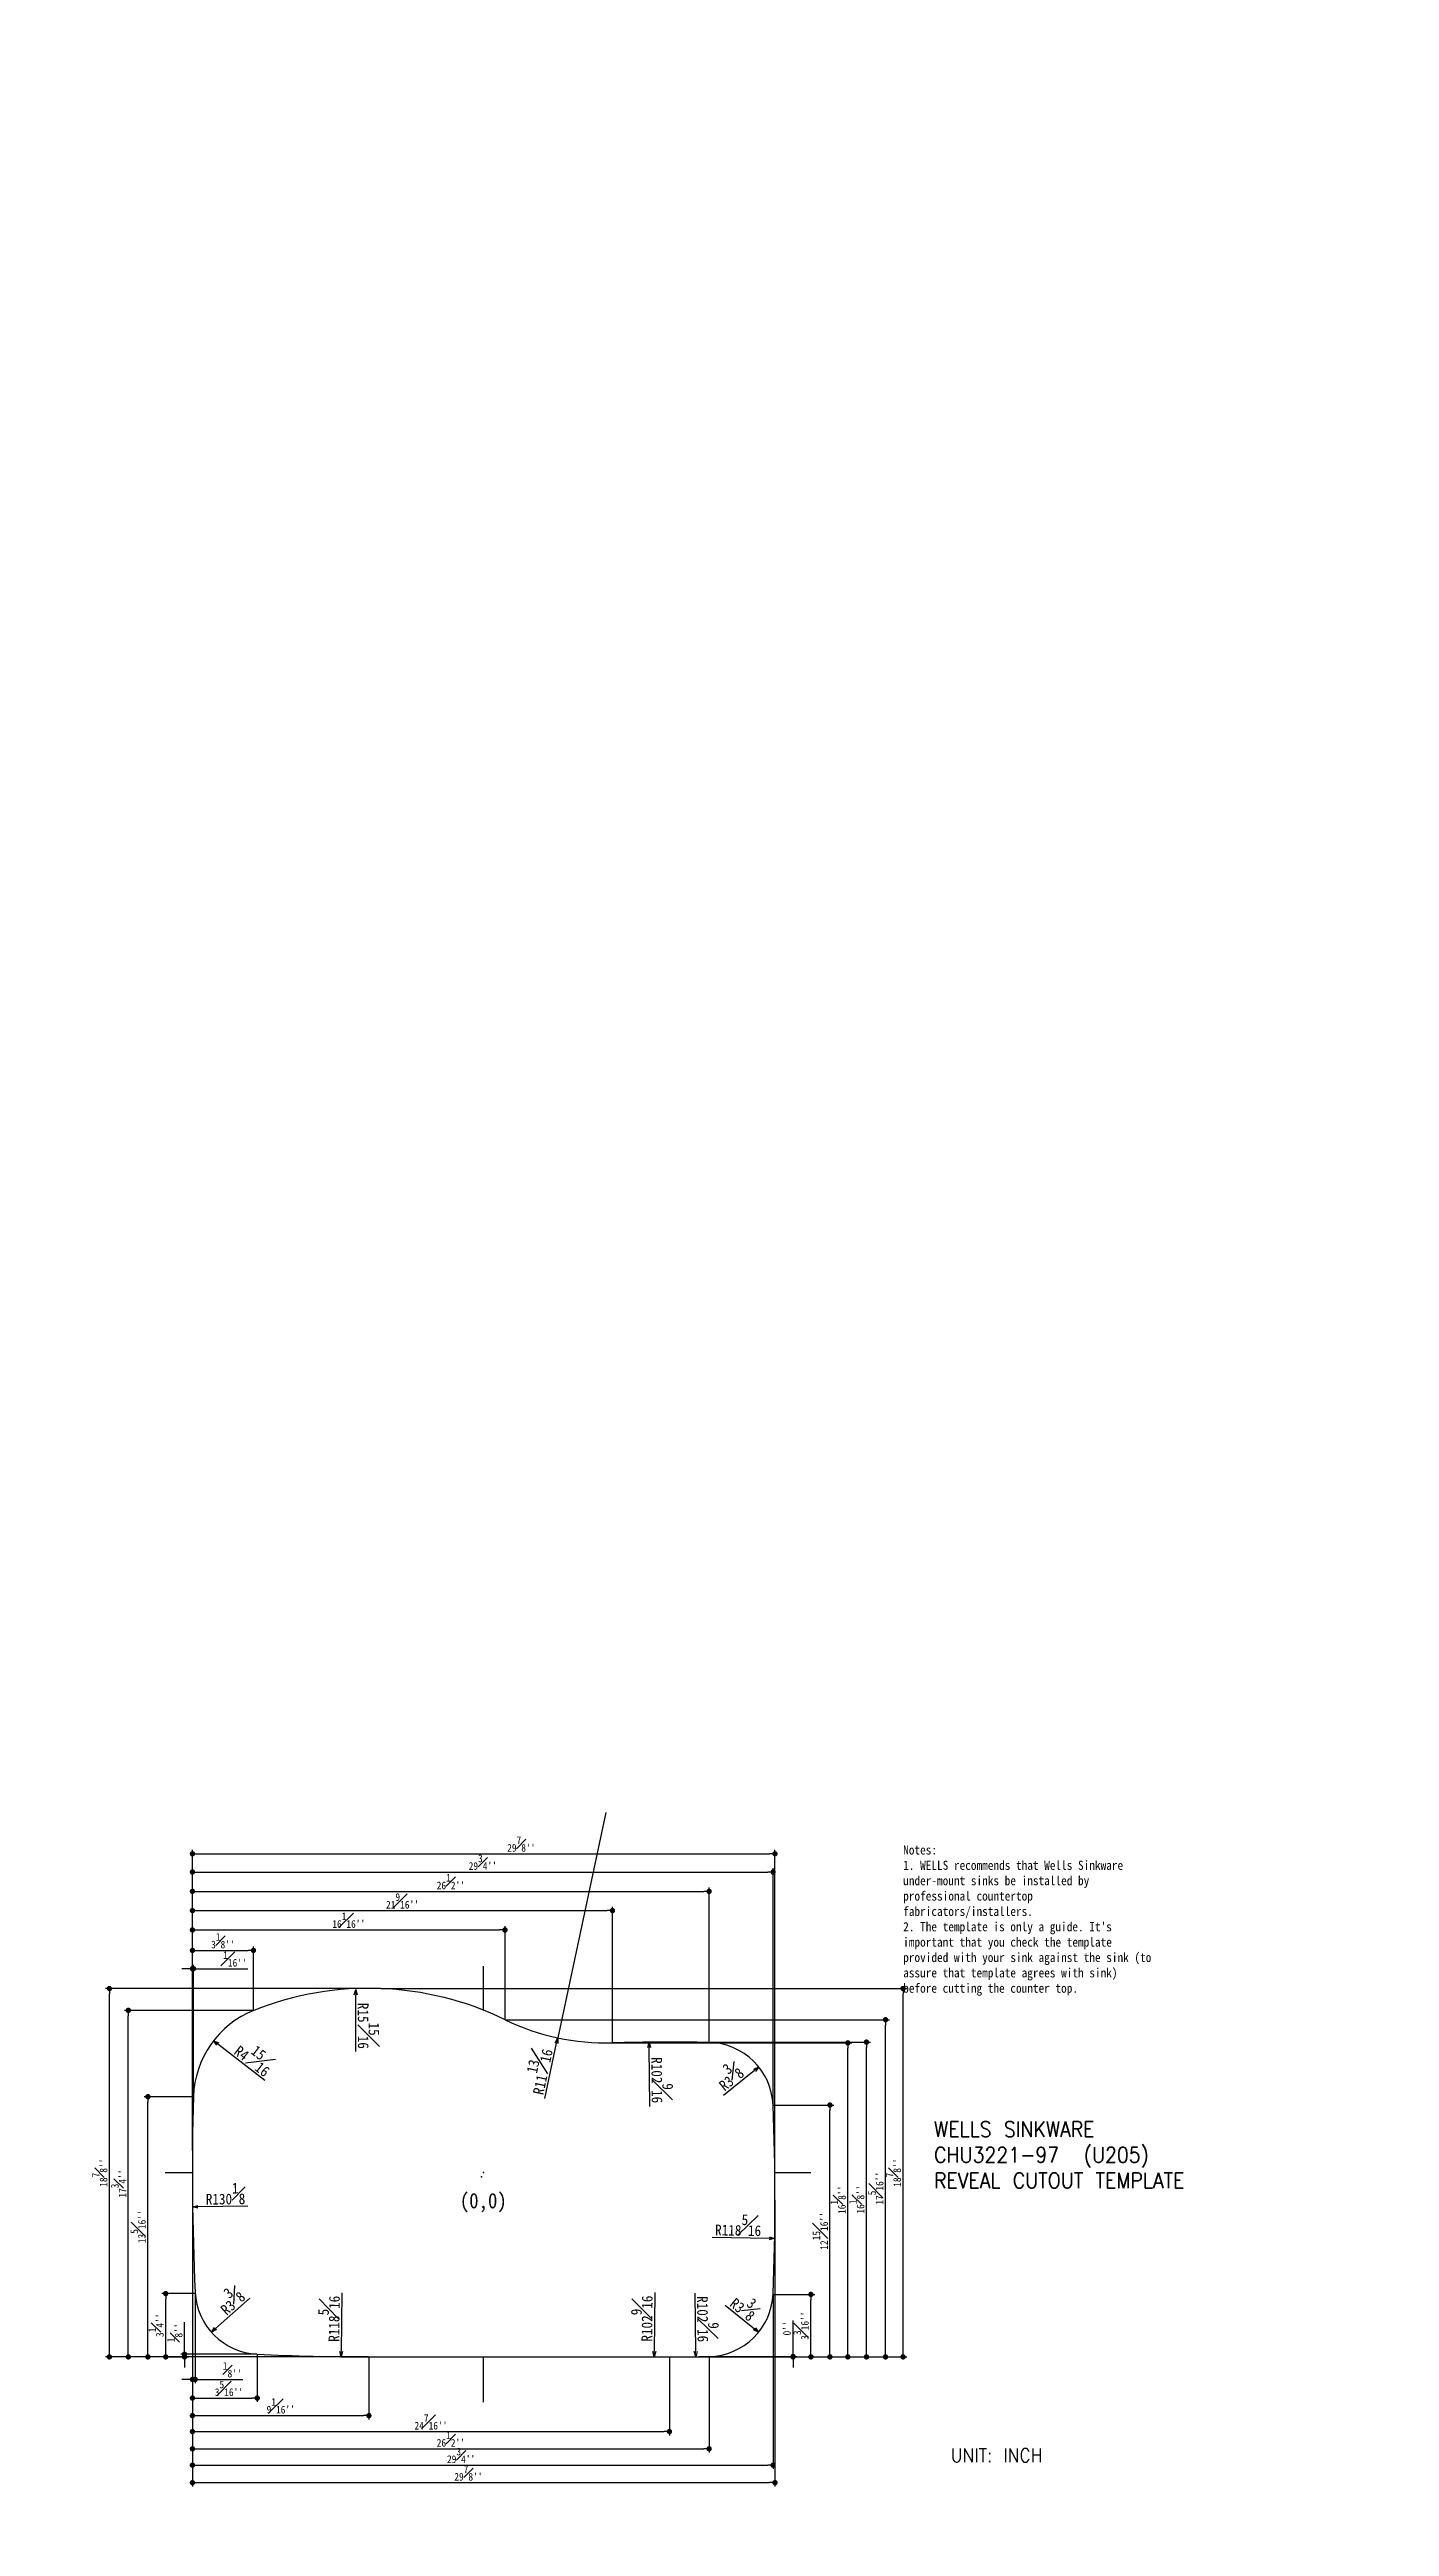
# Model space of a CAD drawing. Extents: x 9668 to 31952, y -16542 to -3912.
# Drawn here: x 28461 to 30206, y -14568 to -11342 of the extents above; entities that cross this region are included whole.
import ezdxf

# ---------------------------------------------------------------- set-up
doc = ezdxf.new("R2010")
doc.units = 0
doc.header["$LTSCALE"] = 40
doc.header["$MEASUREMENT"] = 0
doc.layers.get('0').update_dxf_attribs({"linetype": 'CONTINUOUS'})
doc.layers.get('DEFPOINTS').update_dxf_attribs({"color": 5, "linetype": 'CONTINUOUS'})
doc.layers.add('DIM', color=5, linetype='CONTINUOUS')
doc.styles.get("Standard").update_dxf_attribs({"font": 'SimSun.ttf', "width": 0.9})
doc.dimstyles.new('ISO-25', dxfattribs={"dimtxt": 2.5, "dimasz": 2.5, "dimexe": 1.25, "dimexo": 0.625, "dimtad": 1, "dimtxsty": 'STANDARD', "dimcen": 2.5, "dimadec": 0, "dimazin": 0, "dimtfac": 1, "dimtmove": 0, "dimatfit": 3, "dimfxl": 1, "dimarcsym": 0})

# ---------------------------------------------------------------- blocks, each defined once
blk = doc.blocks.new('_Open30')
at = {"color": 0, "linetype": 'ByBlock', "lineweight": -2}
for p, q in [((-1, 0.27), (0, 0)), ((0, 0), (-1, -0.27)), ((0, 0), (-1, 0))]:
    blk.add_line(p, q, dxfattribs=at)
blk = doc.blocks.new('*D51')
at = {"color": 0, "lineweight": -2}
blk.add_line((28860, -13949.1), (28859.7, -13875.5), dxfattribs=at)
at = {"layer": 'DEFPOINTS', "color": 0}
for p in [(28859.7, -13868.5), (28861.2, -14273.5)]:
    blk.add_point(p, dxfattribs=at)
at = {"color": 0, "lineweight": -2, "xscale": 7, "yscale": 7, "zscale": 7, "rotation": 90.21573370055675}
blk.add_blockref('_Open30', (28859.7, -13868.5), dxfattribs=at)
at = {"color": 40, "insert": (28876.4, -13915.8), "char_height": 14, "attachment_point": 5, "rotation": 270.2157}
blk.add_mtext('R15{\\H1.000000x;\\S15#16;}', dxfattribs=at)
blk = doc.blocks.new('_DOT')
at = {"color": 0, "linetype": 'ByBlock'}
blk.add_line((-0.5, 0), (-1, 0), dxfattribs=at)
at = {"color": 0, "linetype": 'ByBlock', "const_width": 0.5}
blk.add_lwpolyline([(-0.25, 0, 1), (0.25, 0, 1)], format="xyb", close=True, dxfattribs=at)
blk = doc.blocks.new('*D52')
at = {"color": 0, "lineweight": -2}
blk.add_line((28741.5, -13987.1), (28680.1, -13939.5), dxfattribs=at)
at = {"layer": 'DEFPOINTS', "color": 0}
for p in [(28674.6, -13935.2), (28773.3, -14011.8)]:
    blk.add_point(p, dxfattribs=at)
at = {"color": 0, "lineweight": -2, "xscale": 7, "yscale": 7, "zscale": 7, "rotation": 142.1634274355949}
blk.add_blockref('_Open30', (28674.6, -13935.2), dxfattribs=at)
at = {"color": 40, "insert": (28728.9, -13956.4), "char_height": 14, "attachment_point": 5, "rotation": 322.1634}
blk.add_mtext('R4{\\H1.000000x;\\S15#16;}', dxfattribs=at)
blk = doc.blocks.new('*D53')
at = {"color": 0, "lineweight": -2}
blk.add_line((28721.9, -14270.5), (28676.9, -14310.1), dxfattribs=at)
at = {"layer": 'DEFPOINTS', "color": 0}
for p in [(28735.5, -14258.6), (28671.7, -14314.7)]:
    blk.add_point(p, dxfattribs=at)
at = {"color": 0, "lineweight": -2, "xscale": 7, "yscale": 7, "zscale": 7, "rotation": 221.3764234676}
blk.add_blockref('_Open30', (28671.7, -14314.7), dxfattribs=at)
at = {"color": 40, "insert": (28695.2, -14271.9), "char_height": 14, "attachment_point": 5, "rotation": 41.3764}
blk.add_mtext('R3{\\H1.000000x;\\S3#8;}', dxfattribs=at)
blk = doc.blocks.new('*D54')
at = {"color": 0, "lineweight": -2}
blk.add_line((28719.3, -14150.6), (28654.2, -14151.5), dxfattribs=at)
at = {"layer": 'DEFPOINTS', "color": 0}
for p in [(31951.9, -14107), (28647.2, -14151.6)]:
    blk.add_point(p, dxfattribs=at)
at = {"color": 0, "lineweight": -2, "xscale": 7, "yscale": 7, "zscale": 7, "rotation": 180.7737359146976}
blk.add_blockref('_Open30', (28647.2, -14151.6), dxfattribs=at)
at = {"color": 40, "insert": (28690, -14134.5), "char_height": 14, "attachment_point": 5, "rotation": 0.7737}
blk.add_mtext('R130{\\H1.000000x;\\S1#8;}', dxfattribs=at)
blk = doc.blocks.new('*D55')
at = {"color": 0, "lineweight": -2}
blk.add_line((29249.2, -14263.2), (29248.6, -14339.9), dxfattribs=at)
at = {"layer": 'DEFPOINTS', "color": 0}
for p in [(29268.4, -11742), (29248.6, -14346.9)]:
    blk.add_point(p, dxfattribs=at)
at = {"color": 0, "lineweight": -2, "xscale": 7, "yscale": 7, "zscale": 7, "rotation": 269.5639371039511}
blk.add_blockref('_Open30', (29248.6, -14346.9), dxfattribs=at)
at = {"color": 40, "insert": (29232.3, -14297.1), "char_height": 14, "attachment_point": 5, "rotation": 89.5639}
blk.add_mtext('R102{\\H1.000000x;\\S9#16;}', dxfattribs=at)
blk = doc.blocks.new('*D56')
at = {"color": 0, "lineweight": -2}
blk.add_line((29242.8, -14020.7), (29242, -13944.1), dxfattribs=at)
at = {"layer": 'DEFPOINTS', "color": 0}
for p in [(29241.9, -13937.1), (29268.4, -16542)]:
    blk.add_point(p, dxfattribs=at)
at = {"color": 0, "lineweight": -2, "xscale": 7, "yscale": 7, "zscale": 7, "rotation": 90.582630613486}
blk.add_blockref('_Open30', (29241.9, -13937.1), dxfattribs=at)
at = {"color": 40, "insert": (29259, -13986.5), "char_height": 14, "attachment_point": 5, "rotation": 270.5826}
blk.add_mtext('R102{\\H1.000000x;\\S9#16;}', dxfattribs=at)
blk = doc.blocks.new('*D57')
at = {"color": 0, "lineweight": -2}
for p, q in [((29185.6, -13638.2), (29122.8, -13931.5)), ((29105.9, -14010.3), (29121.3, -13938.4))]:
    blk.add_line(p, q, dxfattribs=at)
at = {"layer": 'DEFPOINTS', "color": 0}
for p in [(29185.6, -13638.2), (29122.8, -13931.5)]:
    blk.add_point(p, dxfattribs=at)
at = {"color": 0, "lineweight": -2, "xscale": 7, "yscale": 7, "zscale": 7, "rotation": 77.911752538157}
blk.add_blockref('_Open30', (29122.8, -13931.5), dxfattribs=at)
at = {"color": 40, "insert": (29096.6, -13974.3), "char_height": 14, "attachment_point": 5, "rotation": 77.9118}
blk.add_mtext('R11{\\H1.000000x;\\S13#16;}', dxfattribs=at)
blk = doc.blocks.new('*D61')
at = {"color": 0, "lineweight": -2}
blk.add_line((28841.7, -14263.7), (28840.7, -14339.8), dxfattribs=at)
at = {"layer": 'DEFPOINTS', "color": 0}
for p in [(28876.9, -11342), (28840.7, -14346.8)]:
    blk.add_point(p, dxfattribs=at)
at = {"color": 0, "lineweight": -2, "xscale": 7, "yscale": 7, "zscale": 7, "rotation": 269.3089034341217}
blk.add_blockref('_Open30', (28840.7, -14346.8), dxfattribs=at)
at = {"color": 40, "insert": (28824.7, -14297.3), "char_height": 14, "attachment_point": 5, "rotation": 89.3089}
blk.add_mtext('R118{\\H1.000000x;\\S5#16;}', dxfattribs=at)
blk = doc.blocks.new('*D64')
at = {"color": 0, "lineweight": -2}
blk.add_line((29323.9, -14191.2), (29398.5, -14192.5), dxfattribs=at)
at = {"layer": 'DEFPOINTS', "color": 0}
for p in [(26400.9, -14142), (29405.5, -14192.6)]:
    blk.add_point(p, dxfattribs=at)
at = {"color": 0, "lineweight": -2, "xscale": 7, "yscale": 7, "zscale": 7, "rotation": 359.0349875469864}
blk.add_blockref('_Open30', (29405.5, -14192.6), dxfattribs=at)
at = {"color": 40, "insert": (29358, -14175.3), "char_height": 14, "attachment_point": 5, "rotation": 359.035}
blk.add_mtext('R118{\\H1.000000x;\\S5#16;}', dxfattribs=at)
blk = doc.blocks.new('*D65')
at = {"color": 0, "lineweight": -2}
blk.add_line((29339, -14006), (29379.3, -13973.7), dxfattribs=at)
at = {"layer": 'DEFPOINTS', "color": 0}
for p in [(29384.8, -13969.3), (29318.5, -14022.5)]:
    blk.add_point(p, dxfattribs=at)
at = {"color": 0, "lineweight": -2, "xscale": 7, "yscale": 7, "zscale": 7, "rotation": 38.70371394275645}
blk.add_blockref('_Open30', (29384.8, -13969.3), dxfattribs=at)
at = {"color": 40, "insert": (29344.9, -13980), "char_height": 14, "attachment_point": 5, "rotation": 38.7037}
blk.add_mtext('R3{\\H1.000000x;\\S3#8;}', dxfattribs=at)
blk = doc.blocks.new('*D66')
at = {"color": 0, "lineweight": -2}
blk.add_line((29341.1, -14279.8), (29379.1, -14310.5), dxfattribs=at)
at = {"layer": 'DEFPOINTS', "color": 0}
for p in [(29318.5, -14261.5), (29384.6, -14314.9)]:
    blk.add_point(p, dxfattribs=at)
at = {"color": 0, "lineweight": -2, "xscale": 7, "yscale": 7, "zscale": 7, "rotation": 321.0542136184316}
blk.add_blockref('_Open30', (29384.6, -14314.9), dxfattribs=at)
at = {"color": 40, "insert": (29367.8, -14280), "char_height": 14, "attachment_point": 5, "rotation": 321.0542}
blk.add_mtext('R3{\\H1.000000x;\\S3#8;}', dxfattribs=at)
blk = doc.blocks.new('*D86')
at = {"color": 0, "lineweight": -2}
for p, q in [((28647, -14136), (28647, -14515.8)), ((29405.9, -14142.6), (29405.9, -14515.8)), ((28654, -14510.8), (29398.9, -14510.8))]:
    blk.add_line(p, q, dxfattribs=at)
at = {"layer": 'DEFPOINTS', "color": 0}
for p in [(28647, -14135.3), (29405.9, -14142), (29405.9, -14510.8)]:
    blk.add_point(p, dxfattribs=at)
at = {"color": 0, "lineweight": -2, "xscale": 7, "yscale": 7, "zscale": 7, "rotation": 180}
blk.add_blockref('_DOT', (28647, -14510.8), dxfattribs=at)
at = {"color": 0, "lineweight": -2, "xscale": 7, "yscale": 7, "zscale": 7}
blk.add_blockref('_DOT', (29405.9, -14510.8), dxfattribs=at)
at = {"color": 40, "insert": (29006.5, -14498.2), "char_height": 10, "attachment_point": 5}
blk.add_mtext("29{\\H1.000000x;\\S7#8;}''", dxfattribs=at)
blk = doc.blocks.new('*D89')
at = {"color": 0, "lineweight": -2}
blk.add_line((29301.5, -14264), (29302.5, -14339.8), dxfattribs=at)
at = {"layer": 'DEFPOINTS', "color": 0}
for p in [(29268.4, -11742), (29302.6, -14346.8)]:
    blk.add_point(p, dxfattribs=at)
at = {"color": 0, "lineweight": -2, "xscale": 7, "yscale": 7, "zscale": 7, "rotation": 270.7528579794571}
blk.add_blockref('_Open30', (29302.6, -14346.8), dxfattribs=at)
at = {"color": 40, "insert": (29318.6, -14297.7), "char_height": 14, "attachment_point": 5, "rotation": 270.7529}
blk.add_mtext('R102{\\H1.000000x;\\S9#16;}', dxfattribs=at)
blk = doc.blocks.new('*D90')
at = {"color": 0, "lineweight": -2}
for p, q in [((28891.3, -13867.3), (28533.8, -13867.3)), ((28538.8, -14340), (28538.8, -13874.3)), ((28876.3, -14347), (28533.8, -14347))]:
    blk.add_line(p, q, dxfattribs=at)
at = {"layer": 'DEFPOINTS', "color": 0}
for p in [(28538.8, -13867.3), (28891.9, -13867.3), (28876.9, -14347)]:
    blk.add_point(p, dxfattribs=at)
at = {"color": 0, "lineweight": -2, "xscale": 7, "yscale": 7, "zscale": 7}
for p, rotation in [((28538.8, -13867.3), 90), ((28538.8, -14347), 270)]:
    blk.add_blockref('_DOT', p, dxfattribs=dict(at, rotation=rotation))
at = {"color": 40, "insert": (28526.2, -14107.1), "char_height": 10, "attachment_point": 5, "rotation": 90}
blk.add_mtext("18{\\H1.000000x;\\S7#8;}''", dxfattribs=at)
blk = doc.blocks.new('*D91')
at = {"color": 0, "lineweight": -2}
for p, q in [((28647, -14334.7), (28647, -14405.6)), ((28731.4, -14344.1), (28731.4, -14405.6)), ((28654, -14400.6), (28724.4, -14400.6))]:
    blk.add_line(p, q, dxfattribs=at)
at = {"layer": 'DEFPOINTS', "color": 0}
for p in [(28647, -14334.1), (28731.4, -14343.5), (28731.4, -14400.6)]:
    blk.add_point(p, dxfattribs=at)
at = {"color": 0, "lineweight": -2, "xscale": 7, "yscale": 7, "zscale": 7, "rotation": 180}
blk.add_blockref('_DOT', (28647, -14400.6), dxfattribs=at)
at = {"color": 0, "lineweight": -2, "xscale": 7, "yscale": 7, "zscale": 7}
blk.add_blockref('_DOT', (28731.4, -14400.6), dxfattribs=at)
at = {"color": 40, "insert": (28694.5, -14388), "char_height": 10, "attachment_point": 5}
blk.add_mtext("3{\\H1.000000x;\\S5#16;}''", dxfattribs=at)
blk = doc.blocks.new('*D92')
at = {"color": 0, "lineweight": -2}
for p, q in [((28650.6, -14263.2), (28650.6, -14381.3)), ((28647, -14334.7), (28647, -14381.3)), ((28640, -14376.3), (28633, -14376.3)), ((28647, -14376.3), (28650.6, -14376.3)), ((28657.6, -14376.3), (28712.7, -14376.3))]:
    blk.add_line(p, q, dxfattribs=at)
at = {"layer": 'DEFPOINTS', "color": 0}
for p in [(28650.6, -14262.6), (28647, -14334.1), (28647, -14376.3)]:
    blk.add_point(p, dxfattribs=at)
at = {"color": 0, "lineweight": -2, "xscale": 7, "yscale": 7, "zscale": 7}
blk.add_blockref('_DOT', (28647, -14376.3), dxfattribs=at)
at = {"color": 0, "lineweight": -2, "xscale": 7, "yscale": 7, "zscale": 7, "rotation": 180}
blk.add_blockref('_DOT', (28650.6, -14376.3), dxfattribs=at)
at = {"color": 40, "insert": (28698.9, -14363.7), "char_height": 10, "attachment_point": 5}
blk.add_mtext("{\\H1.000000x;\\S1#8;}''", dxfattribs=at)
blk = doc.blocks.new('*D93')
at = {"color": 0, "lineweight": -2}
for p, q in [((28647, -14334.7), (28647, -14428.5)), ((28876.9, -14347.6), (28876.9, -14428.5)), ((28654, -14423.5), (28869.9, -14423.5))]:
    blk.add_line(p, q, dxfattribs=at)
at = {"layer": 'DEFPOINTS', "color": 0}
for p in [(28647, -14334.1), (28876.9, -14347), (28876.9, -14423.5)]:
    blk.add_point(p, dxfattribs=at)
at = {"color": 0, "lineweight": -2, "xscale": 7, "yscale": 7, "zscale": 7, "rotation": 180}
blk.add_blockref('_DOT', (28647, -14423.5), dxfattribs=at)
at = {"color": 0, "lineweight": -2, "xscale": 7, "yscale": 7, "zscale": 7}
blk.add_blockref('_DOT', (28876.9, -14423.5), dxfattribs=at)
at = {"color": 40, "insert": (28762, -14410.8), "char_height": 10, "attachment_point": 5}
blk.add_mtext("9{\\H1.000000x;\\S1#16;}''", dxfattribs=at)
blk = doc.blocks.new('*D94')
at = {"color": 0, "lineweight": -2}
for p, q in [((28647, -14334.7), (28647, -14449.3)), ((29268.4, -14347.6), (29268.4, -14449.3)), ((28654, -14444.3), (29261.4, -14444.3))]:
    blk.add_line(p, q, dxfattribs=at)
at = {"layer": 'DEFPOINTS', "color": 0}
for p in [(28647, -14334.1), (29268.4, -14347), (29268.4, -14444.3)]:
    blk.add_point(p, dxfattribs=at)
at = {"color": 0, "lineweight": -2, "xscale": 7, "yscale": 7, "zscale": 7, "rotation": 180}
blk.add_blockref('_DOT', (28647, -14444.3), dxfattribs=at)
at = {"color": 0, "lineweight": -2, "xscale": 7, "yscale": 7, "zscale": 7}
blk.add_blockref('_DOT', (29268.4, -14444.3), dxfattribs=at)
at = {"color": 40, "insert": (28957.7, -14431.6), "char_height": 10, "attachment_point": 5}
blk.add_mtext("24{\\H1.000000x;\\S7#16;}''", dxfattribs=at)
blk = doc.blocks.new('*D95')
at = {"color": 0, "lineweight": -2}
for p, q in [((28647, -14334.7), (28647, -14471.7)), ((29320.1, -14347.1), (29320.1, -14471.7)), ((28654, -14466.7), (29313.1, -14466.7))]:
    blk.add_line(p, q, dxfattribs=at)
at = {"layer": 'DEFPOINTS', "color": 0}
for p in [(28647, -14334.1), (29320.1, -14346.5), (29320.1, -14466.7)]:
    blk.add_point(p, dxfattribs=at)
at = {"color": 0, "lineweight": -2, "xscale": 7, "yscale": 7, "zscale": 7, "rotation": 180}
blk.add_blockref('_DOT', (28647, -14466.7), dxfattribs=at)
at = {"color": 0, "lineweight": -2, "xscale": 7, "yscale": 7, "zscale": 7}
blk.add_blockref('_DOT', (29320.1, -14466.7), dxfattribs=at)
at = {"color": 40, "insert": (28983.6, -14454), "char_height": 10, "attachment_point": 5}
blk.add_mtext("26{\\H1.000000x;\\S1#2;}''", dxfattribs=at)
blk = doc.blocks.new('*D96')
at = {"color": 0, "lineweight": -2}
for p, q in [((29403.4, -14265.6), (29403.4, -14493)), ((28647, -14335.3), (28647, -14493)), ((28654, -14488), (29396.4, -14488))]:
    blk.add_line(p, q, dxfattribs=at)
at = {"layer": 'DEFPOINTS', "color": 0}
for p in [(29403.4, -14265), (28647, -14334.7), (29403.4, -14488)]:
    blk.add_point(p, dxfattribs=at)
at = {"color": 0, "lineweight": -2, "xscale": 7, "yscale": 7, "zscale": 7, "rotation": 180}
blk.add_blockref('_DOT', (28647, -14488), dxfattribs=at)
at = {"color": 0, "lineweight": -2, "xscale": 7, "yscale": 7, "zscale": 7}
blk.add_blockref('_DOT', (29403.4, -14488), dxfattribs=at)
at = {"color": 40, "insert": (28997, -14475.3), "char_height": 10, "attachment_point": 5}
blk.add_mtext("29{\\H1.000000x;\\S3#4;}''", dxfattribs=at)
blk = doc.blocks.new('*D97')
at = {"color": 0, "lineweight": -2}
for p, q in [((28649.9, -14264.6), (28607.2, -14264.6)), ((28612.2, -14340), (28612.2, -14271.6)), ((28629.9, -14347), (28607.2, -14347))]:
    blk.add_line(p, q, dxfattribs=at)
at = {"layer": 'DEFPOINTS', "color": 0}
for p in [(28612.2, -14264.6), (28650.6, -14264.6), (28630.5, -14347)]:
    blk.add_point(p, dxfattribs=at)
at = {"color": 0, "lineweight": -2, "xscale": 7, "yscale": 7, "zscale": 7}
for p, rotation in [((28612.2, -14264.6), 90), ((28612.2, -14347), 270)]:
    blk.add_blockref('_DOT', p, dxfattribs=dict(at, rotation=rotation))
at = {"color": 40, "insert": (28599.6, -14305.8), "char_height": 10, "attachment_point": 5, "rotation": 90}
blk.add_mtext("3{\\H1.000000x;\\S1#4;}''", dxfattribs=at)
blk = doc.blocks.new('*D98')
at = {"color": 0, "lineweight": -2}
for p, q in [((28647.8, -14008.1), (28584, -14008.1)), ((28589, -14340), (28589, -14015.1)), ((28607.8, -14347), (28584, -14347))]:
    blk.add_line(p, q, dxfattribs=at)
at = {"layer": 'DEFPOINTS', "color": 0}
for p in [(28589, -14008.1), (28648.4, -14008.1), (28608.5, -14347)]:
    blk.add_point(p, dxfattribs=at)
at = {"color": 0, "lineweight": -2, "xscale": 7, "yscale": 7, "zscale": 7}
for p, rotation in [((28589, -14008.1), 90), ((28589, -14347), 270)]:
    blk.add_blockref('_DOT', p, dxfattribs=dict(at, rotation=rotation))
at = {"color": 40, "insert": (28576.3, -14177.5), "char_height": 10, "attachment_point": 5, "rotation": 90}
blk.add_mtext("13{\\H1.000000x;\\S5#16;}''", dxfattribs=at)
blk = doc.blocks.new('*D99')
at = {"color": 0, "lineweight": -2}
for p, q in [((28726.5, -13895.7), (28558.5, -13895.7)), ((28563.5, -14340), (28563.5, -13902.7)), ((28607.8, -14347), (28558.5, -14347))]:
    blk.add_line(p, q, dxfattribs=at)
at = {"layer": 'DEFPOINTS', "color": 0}
for p in [(28563.5, -13895.7), (28727.1, -13895.7), (28608.5, -14347)]:
    blk.add_point(p, dxfattribs=at)
at = {"color": 0, "lineweight": -2, "xscale": 7, "yscale": 7, "zscale": 7}
for p, rotation in [((28563.5, -13895.7), 90), ((28563.5, -14347), 270)]:
    blk.add_blockref('_DOT', p, dxfattribs=dict(at, rotation=rotation))
at = {"color": 40, "insert": (28550.9, -14121.3), "char_height": 10, "attachment_point": 5, "rotation": 90}
blk.add_mtext("17{\\H1.000000x;\\S3#4;}''", dxfattribs=at)
blk = doc.blocks.new('*D100')
at = {"color": 0, "lineweight": -2}
for p, q in [((28636.7, -14336.5), (28636.7, -14301.9)), ((28609.1, -14347), (28641.7, -14347)), ((28730.7, -14343.5), (28631.7, -14343.5)), ((28636.7, -14347), (28636.7, -14343.5)), ((28636.7, -14354), (28636.7, -14361))]:
    blk.add_line(p, q, dxfattribs=at)
at = {"layer": 'DEFPOINTS', "color": 0}
for p in [(28608.5, -14347), (28636.7, -14343.5), (28731.4, -14343.5)]:
    blk.add_point(p, dxfattribs=at)
at = {"color": 0, "lineweight": -2, "xscale": 7, "yscale": 7, "zscale": 7}
for p, rotation in [((28636.7, -14343.5), 270), ((28636.7, -14347), 90)]:
    blk.add_blockref('_DOT', p, dxfattribs=dict(at, rotation=rotation))
at = {"color": 40, "insert": (28624, -14315.7), "char_height": 10, "attachment_point": 5, "rotation": 90}
blk.add_mtext("{\\H1.000000x;\\S1#8;}''", dxfattribs=at)
blk = doc.blocks.new('*D101')
at = {"color": 0, "lineweight": -2}
for p, q in [((29242.5, -13937.1), (29530.1, -13937.1)), ((29525.1, -14340), (29525.1, -13944.1)), ((29269, -14347), (29530.1, -14347))]:
    blk.add_line(p, q, dxfattribs=at)
at = {"layer": 'DEFPOINTS', "color": 0}
for p in [(29241.9, -13937.1), (29525.1, -13937.1), (29268.4, -14347)]:
    blk.add_point(p, dxfattribs=at)
at = {"color": 0, "lineweight": -2, "xscale": 7, "yscale": 7, "zscale": 7}
for p, rotation in [((29525.1, -13937.1), 90), ((29525.1, -14347), 270)]:
    blk.add_blockref('_DOT', p, dxfattribs=dict(at, rotation=rotation))
at = {"color": 40, "insert": (29512.4, -14142), "char_height": 10, "attachment_point": 5, "rotation": 90}
blk.add_mtext("16{\\H1.000000x;\\S1#8;}''", dxfattribs=at)
blk = doc.blocks.new('*D102')
at = {"color": 0, "lineweight": -2}
for p, q in [((29404, -14265.6), (29457.7, -14265.6)), ((29452.7, -14340), (29452.7, -14272.6)), ((29269, -14347), (29457.7, -14347))]:
    blk.add_line(p, q, dxfattribs=at)
at = {"layer": 'DEFPOINTS', "color": 0}
for p in [(29403.4, -14265.6), (29452.7, -14265.6), (29268.4, -14347)]:
    blk.add_point(p, dxfattribs=at)
at = {"color": 0, "lineweight": -2, "xscale": 7, "yscale": 7, "zscale": 7}
for p, rotation in [((29452.7, -14265.6), 90), ((29452.7, -14347), 270)]:
    blk.add_blockref('_DOT', p, dxfattribs=dict(at, rotation=rotation))
at = {"color": 40, "insert": (29439.9, -14306.3), "char_height": 10, "attachment_point": 5, "rotation": 90}
blk.add_mtext("3{\\H1.000000x;\\S3#16;}''", dxfattribs=at)
blk = doc.blocks.new('*D103')
at = {"color": 0, "lineweight": -2}
for p, q in [((29429.5, -14339.5), (29429.5, -14299.6)), ((29269, -14347), (29434.5, -14347)), ((29320.8, -14346.5), (29434.5, -14346.5)), ((29429.5, -14347), (29429.5, -14346.5)), ((29429.5, -14354), (29429.5, -14361))]:
    blk.add_line(p, q, dxfattribs=at)
at = {"layer": 'DEFPOINTS', "color": 0}
for p in [(29268.4, -14347), (29320.1, -14346.5), (29429.5, -14346.5)]:
    blk.add_point(p, dxfattribs=at)
at = {"color": 0, "lineweight": -2, "xscale": 7, "yscale": 7, "zscale": 7}
for p, rotation in [((29429.5, -14346.5), 270), ((29429.5, -14347), 90)]:
    blk.add_blockref('_DOT', p, dxfattribs=dict(at, rotation=rotation))
at = {"color": 40, "insert": (29421.5, -14309.9), "char_height": 10, "attachment_point": 5, "rotation": 90}
blk.add_mtext("0''", dxfattribs=at)
blk = doc.blocks.new('*D104')
at = {"color": 0, "lineweight": -2}
for p, q in [((29404, -14019), (29482.5, -14019)), ((29477.5, -14340), (29477.5, -14026)), ((29269, -14347), (29482.5, -14347))]:
    blk.add_line(p, q, dxfattribs=at)
at = {"layer": 'DEFPOINTS', "color": 0}
for p in [(29403.4, -14019), (29477.5, -14019), (29268.4, -14347)]:
    blk.add_point(p, dxfattribs=at)
at = {"color": 0, "lineweight": -2, "xscale": 7, "yscale": 7, "zscale": 7}
for p, rotation in [((29477.5, -14019), 90), ((29477.5, -14347), 270)]:
    blk.add_blockref('_DOT', p, dxfattribs=dict(at, rotation=rotation))
at = {"color": 40, "insert": (29464.8, -14183), "char_height": 10, "attachment_point": 5, "rotation": 90}
blk.add_mtext("12{\\H1.000000x;\\S15#16;}''", dxfattribs=at)
blk = doc.blocks.new('*D106')
at = {"color": 0, "lineweight": -2}
for p, q in [((29194.8, -13938), (29505.8, -13938)), ((29500.8, -14340), (29500.8, -13945)), ((29269, -14347), (29505.8, -14347))]:
    blk.add_line(p, q, dxfattribs=at)
at = {"layer": 'DEFPOINTS', "color": 0}
for p in [(29194.2, -13938), (29500.8, -13938), (29268.4, -14347)]:
    blk.add_point(p, dxfattribs=at)
at = {"color": 0, "lineweight": -2, "xscale": 7, "yscale": 7, "zscale": 7}
for p, rotation in [((29500.8, -13938), 90), ((29500.8, -14347), 270)]:
    blk.add_blockref('_DOT', p, dxfattribs=dict(at, rotation=rotation))
at = {"color": 40, "insert": (29488.1, -14142.5), "char_height": 10, "attachment_point": 5, "rotation": 90}
blk.add_mtext("16{\\H1.000000x;\\S1#8;}''", dxfattribs=at)
blk = doc.blocks.new('*D107')
at = {"color": 0, "lineweight": -2}
for p, q in [((29054.9, -13907.9), (29554.9, -13907.9)), ((29549.9, -14340), (29549.9, -13914.9)), ((29269, -14347), (29554.9, -14347))]:
    blk.add_line(p, q, dxfattribs=at)
at = {"layer": 'DEFPOINTS', "color": 0}
for p in [(29054.2, -13907.9), (29549.9, -13907.9), (29268.4, -14347)]:
    blk.add_point(p, dxfattribs=at)
at = {"color": 0, "lineweight": -2, "xscale": 7, "yscale": 7, "zscale": 7}
for p, rotation in [((29549.9, -13907.9), 90), ((29549.9, -14347), 270)]:
    blk.add_blockref('_DOT', p, dxfattribs=dict(at, rotation=rotation))
at = {"color": 40, "insert": (29537.2, -14127.4), "char_height": 10, "attachment_point": 5, "rotation": 90}
blk.add_mtext("17{\\H1.000000x;\\S5#16;}''", dxfattribs=at)
blk = doc.blocks.new('*D108')
at = {"color": 0, "lineweight": -2}
for p, q in [((28892.6, -13867.3), (29577.7, -13867.3)), ((29572.7, -14340), (29572.7, -13874.3)), ((29269, -14347), (29577.7, -14347))]:
    blk.add_line(p, q, dxfattribs=at)
at = {"layer": 'DEFPOINTS', "color": 0}
for p in [(28891.9, -13867.3), (29572.7, -13867.3), (29268.4, -14347)]:
    blk.add_point(p, dxfattribs=at)
at = {"color": 0, "lineweight": -2, "xscale": 7, "yscale": 7, "zscale": 7}
for p, rotation in [((29572.7, -13867.3), 90), ((29572.7, -14347), 270)]:
    blk.add_blockref('_DOT', p, dxfattribs=dict(at, rotation=rotation))
at = {"color": 40, "insert": (29560.1, -14107.1), "char_height": 10, "attachment_point": 5, "rotation": 90}
blk.add_mtext("18{\\H1.000000x;\\S7#8;}''", dxfattribs=at)
blk = doc.blocks.new('*D109')
at = {"color": 0, "lineweight": -2}
for p, q in [((28647, -14078), (28647, -13812.6)), ((28654, -13817.6), (28719.5, -13817.6)), ((28726.5, -13895.1), (28726.5, -13812.6))]:
    blk.add_line(p, q, dxfattribs=at)
at = {"layer": 'DEFPOINTS', "color": 0}
for p in [(28726.5, -13817.6), (28726.5, -13895.7), (28647, -14078.6)]:
    blk.add_point(p, dxfattribs=at)
at = {"color": 0, "lineweight": -2, "xscale": 7, "yscale": 7, "zscale": 7, "rotation": 180}
blk.add_blockref('_DOT', (28647, -13817.6), dxfattribs=at)
at = {"color": 0, "lineweight": -2, "xscale": 7, "yscale": 7, "zscale": 7}
blk.add_blockref('_DOT', (28726.5, -13817.6), dxfattribs=at)
at = {"color": 40, "insert": (28686.7, -13805), "char_height": 10, "attachment_point": 5}
blk.add_mtext("3{\\H1.000000x;\\S1#8;}''", dxfattribs=at)
blk = doc.blocks.new('*D110')
at = {"color": 0, "lineweight": -2}
for p, q in [((28647, -13934.3), (28647, -13786)), ((28654, -13791), (29047.2, -13791)), ((29054.2, -13907.2), (29054.2, -13786))]:
    blk.add_line(p, q, dxfattribs=at)
at = {"layer": 'DEFPOINTS', "color": 0}
for p in [(29054.2, -13791), (28647, -13935), (29054.2, -13907.9)]:
    blk.add_point(p, dxfattribs=at)
at = {"color": 0, "lineweight": -2, "xscale": 7, "yscale": 7, "zscale": 7, "rotation": 180}
blk.add_blockref('_DOT', (28647, -13791), dxfattribs=at)
at = {"color": 0, "lineweight": -2, "xscale": 7, "yscale": 7, "zscale": 7}
blk.add_blockref('_DOT', (29054.2, -13791), dxfattribs=at)
at = {"color": 40, "insert": (28850.6, -13778.3), "char_height": 10, "attachment_point": 5}
blk.add_mtext("16{\\H1.000000x;\\S1#16;}''", dxfattribs=at)
blk = doc.blocks.new('*D111')
at = {"color": 0, "lineweight": -2}
for p, q in [((28647, -13934.3), (28647, -13760.8)), ((28654, -13765.8), (29187.2, -13765.8)), ((29194.2, -13937.4), (29194.2, -13760.8))]:
    blk.add_line(p, q, dxfattribs=at)
at = {"layer": 'DEFPOINTS', "color": 0}
for p in [(29194.2, -13765.8), (28647, -13935), (29194.2, -13938)]:
    blk.add_point(p, dxfattribs=at)
at = {"color": 0, "lineweight": -2, "xscale": 7, "yscale": 7, "zscale": 7, "rotation": 180}
blk.add_blockref('_DOT', (28647, -13765.8), dxfattribs=at)
at = {"color": 0, "lineweight": -2, "xscale": 7, "yscale": 7, "zscale": 7}
blk.add_blockref('_DOT', (29194.2, -13765.8), dxfattribs=at)
at = {"color": 40, "insert": (28920.6, -13753.1), "char_height": 10, "attachment_point": 5}
blk.add_mtext("21{\\H1.000000x;\\S9#16;}''", dxfattribs=at)
blk = doc.blocks.new('*D112')
at = {"color": 0, "lineweight": -2}
for p, q in [((28647, -13934.3), (28647, -13735.7)), ((28654, -13740.7), (29313.1, -13740.7)), ((29320.1, -13936.9), (29320.1, -13735.7))]:
    blk.add_line(p, q, dxfattribs=at)
at = {"layer": 'DEFPOINTS', "color": 0}
for p in [(29320.1, -13740.7), (28647, -13935), (29320.1, -13937.5)]:
    blk.add_point(p, dxfattribs=at)
at = {"color": 0, "lineweight": -2, "xscale": 7, "yscale": 7, "zscale": 7, "rotation": 180}
blk.add_blockref('_DOT', (28647, -13740.7), dxfattribs=at)
at = {"color": 0, "lineweight": -2, "xscale": 7, "yscale": 7, "zscale": 7}
blk.add_blockref('_DOT', (29320.1, -13740.7), dxfattribs=at)
at = {"color": 40, "insert": (28983.6, -13728.1), "char_height": 10, "attachment_point": 5}
blk.add_mtext("26{\\H1.000000x;\\S1#2;}''", dxfattribs=at)
blk = doc.blocks.new('*D113')
at = {"color": 0, "lineweight": -2}
for p, q in [((28647, -13934.3), (28647, -13710.5)), ((28654, -13715.5), (29396.4, -13715.5)), ((29403.4, -14018.4), (29403.4, -13710.5))]:
    blk.add_line(p, q, dxfattribs=at)
at = {"layer": 'DEFPOINTS', "color": 0}
for p in [(29403.4, -13715.5), (28647, -13935), (29403.4, -14019)]:
    blk.add_point(p, dxfattribs=at)
at = {"color": 0, "lineweight": -2, "xscale": 7, "yscale": 7, "zscale": 7, "rotation": 180}
blk.add_blockref('_DOT', (28647, -13715.5), dxfattribs=at)
at = {"color": 0, "lineweight": -2, "xscale": 7, "yscale": 7, "zscale": 7}
blk.add_blockref('_DOT', (29403.4, -13715.5), dxfattribs=at)
at = {"color": 40, "insert": (29025.2, -13702.8), "char_height": 10, "attachment_point": 5}
blk.add_mtext("29{\\H1.000000x;\\S3#4;}''", dxfattribs=at)
blk = doc.blocks.new('*D114')
at = {"color": 0, "lineweight": -2}
for p, q in [((28647, -13844.5), (28647, -13686.8)), ((28654, -13691.8), (29398.9, -13691.8)), ((29405.9, -14142), (29405.9, -13686.8))]:
    blk.add_line(p, q, dxfattribs=at)
at = {"layer": 'DEFPOINTS', "color": 0}
for p in [(29405.9, -13691.8), (28647, -13845.1), (29405.9, -14142.6)]:
    blk.add_point(p, dxfattribs=at)
at = {"color": 0, "lineweight": -2, "xscale": 7, "yscale": 7, "zscale": 7, "rotation": 180}
blk.add_blockref('_DOT', (28647, -13691.8), dxfattribs=at)
at = {"color": 0, "lineweight": -2, "xscale": 7, "yscale": 7, "zscale": 7}
blk.add_blockref('_DOT', (29405.9, -13691.8), dxfattribs=at)
at = {"color": 40, "insert": (29075.4, -13679.1), "char_height": 10, "attachment_point": 5}
blk.add_mtext("29{\\H1.000000x;\\S7#8;}''", dxfattribs=at)
blk = doc.blocks.new('*D115')
at = {"color": 0, "lineweight": -2}
for p, q in [((28647, -13844.5), (28647, -13836.4)), ((28648.4, -14007.5), (28648.4, -13836.4)), ((28640, -13841.4), (28633, -13841.4)), ((28647, -13841.4), (28648.4, -13841.4)), ((28655.4, -13841.4), (28719, -13841.4))]:
    blk.add_line(p, q, dxfattribs=at)
at = {"layer": 'DEFPOINTS', "color": 0}
for p in [(28647, -13841.4), (28647, -13845.1), (28648.4, -14008.1)]:
    blk.add_point(p, dxfattribs=at)
at = {"color": 0, "lineweight": -2, "xscale": 7, "yscale": 7, "zscale": 7}
blk.add_blockref('_DOT', (28647, -13841.4), dxfattribs=at)
at = {"color": 0, "lineweight": -2, "xscale": 7, "yscale": 7, "zscale": 7, "rotation": 180}
blk.add_blockref('_DOT', (28648.4, -13841.4), dxfattribs=at)
at = {"color": 40, "insert": (28702.4, -13828.7), "char_height": 10, "attachment_point": 5}
blk.add_mtext("{\\H1.000000x;\\S1#16;}''", dxfattribs=at)

msp = doc.modelspace()

# ---------------------------------------------------------------- linework, layer by layer
at = {"color": 7, "lineweight": 30}
msp.add_line((28876.90243, -14346.97903), (29268.40243, -14346.97903), dxfattribs=at)
for centre, radius, start, end in [((28876.90243, -14271.97903), 405, 64.03154015, 111.71044645), ((28773.3259, -14011.84079), 125, 111.71044645, 178.28558707), ((29185.60523, -13638.1592), 300, 244.03154015, 271.63324358), ((29268.40243, -16541.97903), 2605, 88.86188523, 91.63324358), ((29318.45604, -14022.47618), 85, 2.34552124, 88.86188523), ((31951.90243, -14106.97903), 3305, 178.28558707, 182.69804254), ((26400.90243, -14141.97903), 3005, 357.65447876, 2.34552124), ((28735.47185, -14258.55192), 85, 182.69804254, 267.22378531), ((29318.45604, -14261.48189), 85, 271.13811477, 357.65447876), ((28876.90243, -11341.97903), 3005, 267.22378531, 270), ((29268.40243, -11741.97903), 2605, 270, 271.13811477)]:
    msp.add_arc(centre, radius, start, end, dxfattribs=at)
at = {"layer": 'DIM', "color": 1}
for p, q in [((29026.30051, -13895.5415), (29026.30051, -13837.94276)), ((28611.55458, -14106.97903), (28646.90243, -14106.97903)), ((29405.69859, -14106.97903), (29452.51604, -14106.97903)), ((29026.30051, -14405.79696), (29026.30051, -14346.97903))]:
    msp.add_line(p, q, dxfattribs=at)
at = {"layer": 'DIM'}
msp.add_point((29023.76975, -14112.41918), dxfattribs=at)
at = {"layer": 'DIM', "color": 1}
msp.add_point((29026.30051, -14106.97903), dxfattribs=at)

# ---------------------------------------------------------------- texts
at = {"color": 0, "insert": (29572.89542, -13680.69743), "char_height": 6, "width": 324.3841602, "attachment_point": 1}
msp.add_mtext("{\\H2x;\\C4;Notes: \\P1. WELLS recommends that Wells Sinkware under-mount sinks be installed by professional countertop fabricators/installers. \\P2. The template is only a guide. It's important that you check the template provided with your sink against the sink (to assure that template agrees with sink) before cutting the counter top.}", dxfattribs=at)
at = {"color": 102, "attachment_point": 1}
for s, insert, char_height, width in [('{\\Ftxt.shx|c0;\\C3;WELLS SINKWARE\\PCHU3221-97  (U205)  \\PREVEAL CUTOUT TEMPLATE}', (29613.2267, -14040.53098), 20, 422.1333333), ('{\\Ftxt.shx|c0;\\C3;UNIT: INCH}', (29634.91538, -14466.17012), 18, 177.03)]:
    msp.add_mtext(s, dxfattribs=dict(at, insert=insert, char_height=char_height, width=width))
at = {"layer": 'DIM', "insert": (28995.27687, -14133.52229), "char_height": 20, "width": 138.0682899, "attachment_point": 1}
msp.add_mtext('{\\C1;(0,0)}', dxfattribs=at)

# ---------------------------------------------------------------- dimensions: what is measured, and where the dimension line sits
at = {"color": 102}
for center, mpoint, picture, middle in [((28876.9024252863, -11341.9790309151), (28840.65726306, -14346.7604353129), '*D61', (28841.2519706863, -14297.4582303668)), ((29268.40243, -11741.97903), (29248.57666, -14346.90359), '*D55', (29248.95505, -14297.18616)), ((29268.4024252863, -11741.9790309141), (29302.6307509745, -14346.7541501376), '*D89', (29301.9895540487, -14297.9590728073)), ((28861.2238997545, -14273.5455718921), (28859.6989716879, -13868.5484427734), '*D51', (28859.8770619496, -13915.846440828)), ((28773.3259018512, -14011.8407911403), (28674.6054486375, -13935.1643794005), '*D52', (28718.7537804103, -13969.4544941076)), ((29268.4024252863, -16541.9790309135), (29241.913099127, -13937.1137147039), '*D56', (29242.4172119008, -13986.6863566095)), ((29318.456035, -14022.476176), (29384.789175, -13969.32625), '*D65', (29355.302723, -13992.952491)), ((31951.9024252863, -14106.979030915), (28647.2037780061, -14151.6091851229), '*D54', (28690.263184788, -14151.0276652417)), ((26400.9024252861, -14141.9790309151), (29405.4762141581, -14192.5887851582), '*D64', (29357.6946588345, -14191.7839412961)), ((28735.4718476698, -14258.5519156061), (28671.689281782, -14314.7371831482), '*D53', (28706.2109281695, -14284.3274949947)), ((29318.45604, -14261.48189), (29384.56403, -14314.91159), '*D66', (29357.38716, -14292.94674))]:
    dim = msp.add_radius_dim(center=center, mpoint=mpoint, dimstyle='ISO-25', override={"dimtxt": 14, "dimasz": 7, "dimexe": 5, "dimgap": 3, "dimdec": 4, "dimlfac": 0.03937, "dimdsep": 46, "dimlunit": 5, "dimblk1": 'DOT', "dimblk2": 'Open30', "dimsah": 1, "dimclrt": 40, "dimfrac": 1}, dxfattribs=at)
    dim.commit()
    dim.dimension.update_dxf_attribs({"geometry": picture, "text_midpoint": middle, "dimtype": 164})
dim = msp.add_radius_dim(center=(29185.60523, -13638.1592), mpoint=(29122.77983, -13931.50706), dimstyle='ISO-25', override={"dimtxt": 14, "dimasz": 7, "dimexe": 5, "dimgap": 3, "dimdec": 4, "dimlfac": 0.03937, "dimdsep": 46, "dimlunit": 5, "dimblk1": 'DOT', "dimblk2": 'Open30', "dimsah": 1, "dimclrt": 40, "dimfrac": 1}, dxfattribs=at)
dim.commit()
dim.dimension.update_dxf_attribs({"geometry": '*D57', "text_midpoint": (29096.63193, -13974.27795)})
for base, p1, p2, picture, middle in [((29405.90243, -13691.77581), (28647.02418, -13845.13522), (29405.90243, -14142.60403), '*D114', (29075.40452, -13691.77581)), ((29403.38482, -13715.50698), (28647.02418, -13934.97022), (29403.38482, -14018.9975), '*D113', (29025.2045, -13715.50698)), ((29320.14435, -13740.67642), (28647.02418, -13934.97022), (29320.14435, -13937.49294), '*D112', (28983.58427, -13740.67642)), ((29194.15571, -13765.84585), (28647.02418, -13934.97022), (29194.15571, -13938.03732), '*D111', (28920.58995, -13765.84585)), ((29054.24233, -13791.01528), (28647.02418, -13934.97022), (29054.24233, -13907.86977), '*D110', (28850.63326, -13791.01528)), ((28726.46138, -13817.62295), (28647.02418, -14078.60996), (28726.46138, -13895.70765), '*D109', (28686.74278, -13817.62295)), ((28647.02418, -13841.35415), (28648.38186, -14008.10108), (28647.02418, -13845.13522), '*D115', (28702.38756, -13841.35415)), ((29405.90243, -14510.83739), (28647.02418, -14135.3481), (29405.90243, -14141.97903), '*D86', (29006.45529, -14510.83739)), ((28647.02418, -14376.32389), (28650.56607, -14262.55306), (28647.02418, -14334.05656), '*D92', (28698.86565, -14376.32389)), ((29403.38482, -14487.96444), (28647.02418, -14334.68156), (29403.38482, -14264.96056), '*D96', (28997.02446, -14487.96444)), ((28731.35486, -14400.6314), (28647.02418, -14334.05656), (28731.35486, -14343.45215), '*D91', (28694.51293, -14400.6314)), ((28876.90243, -14423.50432), (28647.02418, -14334.05656), (28876.90243, -14346.97903), '*D93', (28761.9633, -14423.50432)), ((29268.40243, -14444.28655), (28647.02418, -14334.05656), (29268.40243, -14346.97903), '*D94', (28957.7133, -14444.28655)), ((29320.14435, -14466.65103), (28647.02418, -14334.05656), (29320.14435, -14346.46512), '*D95', (28983.58427, -14466.65103))]:
    dim = msp.add_linear_dim(base=base, p1=p1, p2=p2, dimstyle='ISO-25', override={"dimtxt": 10, "dimasz": 7, "dimexe": 5, "dimgap": 3, "dimdec": 4, "dimlfac": 0.03937, "dimdsep": 46, "dimlunit": 5, "dimpost": "''", "dimblk1": 'DOT', "dimblk2": 'DOT', "dimsah": 1, "dimclrt": 40, "dimfrac": 1}, dxfattribs=at)
    dim.commit()
    dim.dimension.update_dxf_attribs({"geometry": picture, "text_midpoint": middle, "dimtype": 160})
for base, p1, p2, picture, middle in [((28538.8172, -13867.2586), (28876.90243, -14346.97903), (28891.94802, -13867.2586), '*D90', (28538.8172, -14107.11881)), ((29572.7344, -13867.2586), (29268.40243, -14346.97903), (28891.94802, -13867.2586), '*D108', (29572.7344, -14107.11881)), ((28563.52154, -13895.70765), (28608.45726, -14346.97903), (28727.08638, -13895.70765), '*D99', (28563.52154, -14121.34334)), ((29549.91199, -13907.86977), (29268.40243, -14346.97903), (29054.24233, -13907.86977), '*D107', (29549.91199, -14127.4244)), ((29500.79409, -13938.03732), (29268.40243, -14346.97903), (29194.15571, -13938.03732), '*D106', (29500.79409, -14142.50818)), ((29525.10499, -13937.11371), (29268.40243, -14346.97903), (29241.9131, -13937.11371), '*D101', (29525.10499, -14142.04637)), ((28588.9525, -14008.10108), (28608.45726, -14346.97903), (28648.38186, -14008.10108), '*D98', (28588.9525, -14177.54006)), ((29477.47552, -14018.9975), (29268.40243, -14346.97903), (29403.38482, -14018.9975), '*D104', (29477.47552, -14182.98826)), ((28612.20367, -14264.55306), (28630.52124, -14346.97903), (28650.56607, -14264.55306), '*D97', (28612.20367, -14305.76605)), ((29452.66852, -14265.58556), (29268.40243, -14346.97903), (29403.38482, -14265.58556), '*D102', (29452.66852, -14306.2823)), ((28636.70015, -14343.45215), (28608.45726, -14346.97903), (28731.35486, -14343.45215), '*D100', (28636.70015, -14315.66049)), ((29429.53472, -14346.46512), (29268.40243, -14346.97903), (29320.14435, -14346.46512), '*D103', (29429.53472, -14309.90086))]:
    dim = msp.add_linear_dim(base=base, p1=p1, p2=p2, angle=90, dimstyle='ISO-25', override={"dimtxt": 10, "dimasz": 7, "dimexe": 5, "dimgap": 3, "dimdec": 4, "dimlfac": 0.03937, "dimdsep": 46, "dimlunit": 5, "dimpost": "''", "dimblk1": 'DOT', "dimblk2": 'DOT', "dimsah": 1, "dimclrt": 40, "dimfrac": 1}, dxfattribs=at)
    dim.commit()
    dim.dimension.update_dxf_attribs({"geometry": picture, "text_midpoint": middle, "dimtype": 160})

doc.saveas('drawing.dxf')
